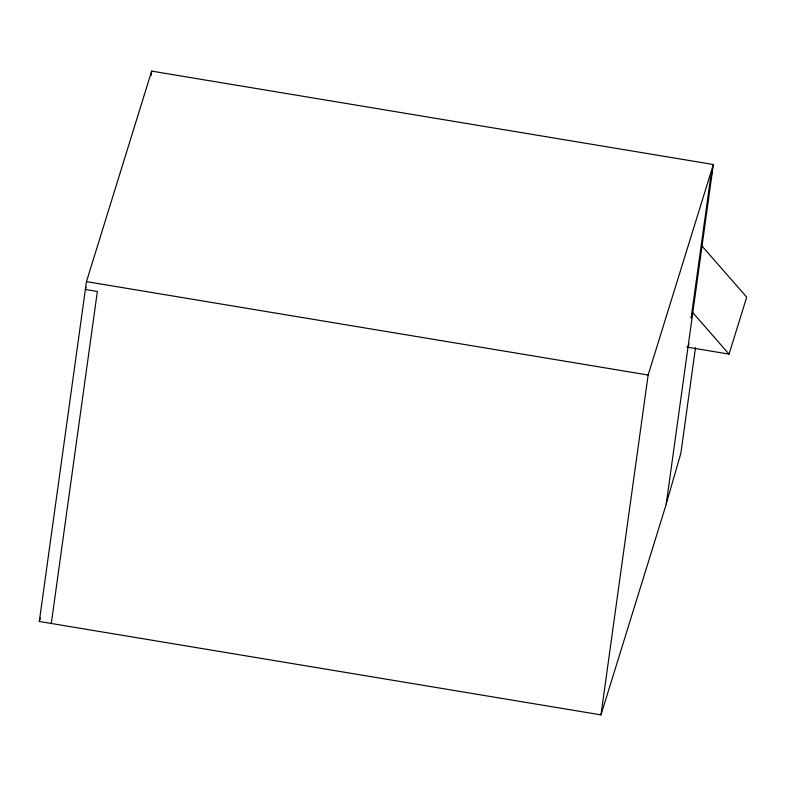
<?xml version="1.0" encoding="UTF-8"?>
<svg xmlns="http://www.w3.org/2000/svg" width="786" height="786" viewBox="0 0 786 786"><rect width="100%" height="100%" fill="white"/><g stroke="black" fill="none" stroke-linecap="round" stroke-linejoin="round"><path stroke-width="1.18" d="M39.3 621.49L86.46 281.634L151.669 71.113L713.344 164.51L666.184 504.366L600.976 714.887L39.3 621.49L40.391 617.973M51.287 623.485L97.356 291.488L85.369 289.494L86.096 287.145M151.04 75.603L151.669 71.113M600.976 714.887L648.136 375.03L713.344 164.51M695.502 347.667L680.853 453.286L666.243 503.895M688.32 346.105L688.998 343.757M712.254 172.37L710.583 177.744L691.12 318.025L692.78 312.651L729.054 354.113L746.7 297.137L701.544 245.517M686.954 347.117L729.054 354.113M86.46 281.634L648.136 375.03"/></g></svg>
